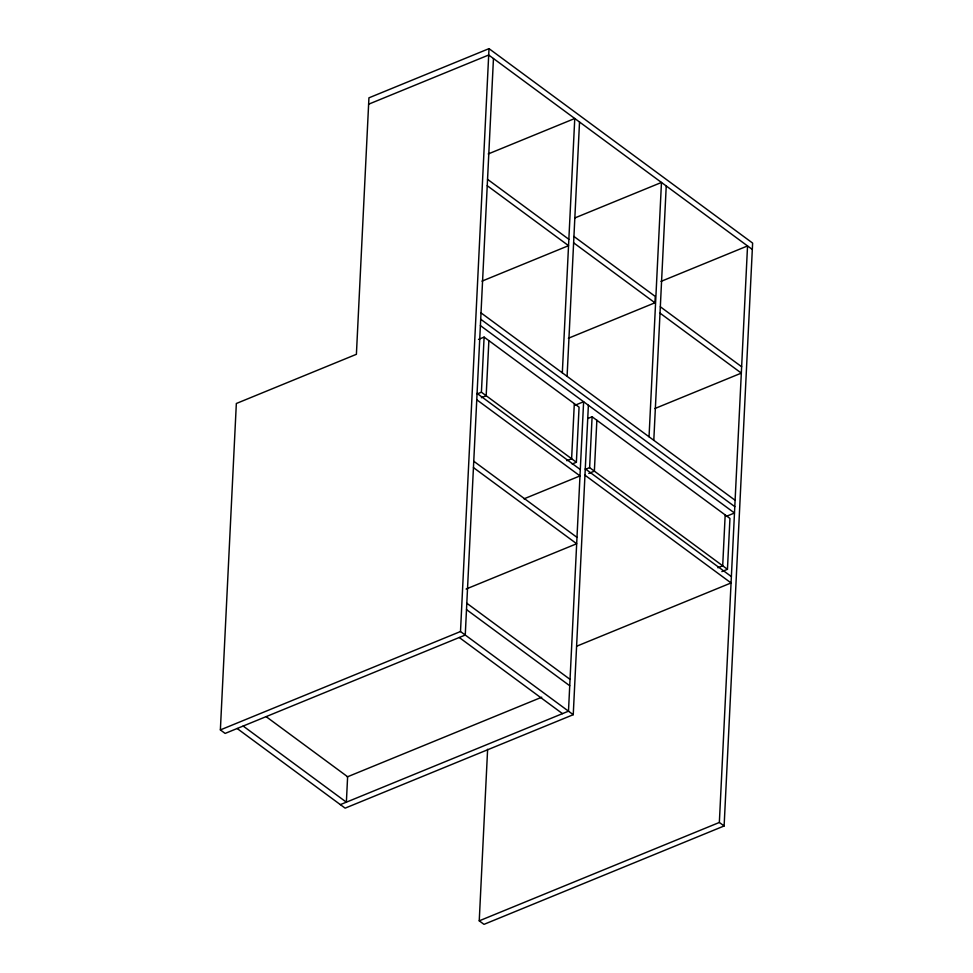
<?xml version="1.0" encoding="UTF-8"?>
<svg xmlns="http://www.w3.org/2000/svg" width="973" height="973" viewBox="0 0 973 973"><rect width="100%" height="100%" fill="white"/><g stroke="black" fill="none" stroke-linecap="round" stroke-linejoin="round"><path stroke-width="1.46" d="M493.457 58.526L465.252 635.041L225.14 733.423L220.372 729.908L236.342 403.491L356.398 354.306L368.937 97.835L489.005 48.65L752.628 243.092L724.119 825.968L483.995 924.35L479.239 920.835L487.619 749.283M237.144 728.497L345.135 808.149L573.243 714.693L460.497 631.526L489.005 48.65M572.185 463.987L576.381 462.26L481.416 392.216L484.104 337.108L478.509 339.407M488.872 340.623L486.172 395.731L481.38 397.702M562.321 372.841L574.763 118.499L488.215 153.953M567.089 376.356L579.531 122.014M574.313 403.637L571.613 458.745L566.809 460.716M576.381 462.26L579.069 407.152L484.104 337.108M573.243 714.693L588.385 405.242M721.857 571.601L727.451 569.302L589.614 467.636L592.095 416.76L587.899 418.487M596.863 420.275L594.369 471.139L588.774 473.437M568.378 338.263L654.926 302.798L655.243 296.437L573.936 236.463M649.04 436.792L661.47 182.45L574.921 217.916M653.795 440.307L666.237 185.965M725.177 514.924L722.696 565.787L717.892 567.758M727.451 569.302L729.945 518.439L592.095 416.76M724.119 825.968L719.351 822.453L747.544 245.938L660.995 281.404M368.633 104.196L488.689 55.011L752.311 249.453M481.988 281.136L568.548 245.67L487.23 185.697M477.208 393.943L481.416 392.216M575.225 405.169L583.618 401.727L568.487 711.178L340.368 804.635M654.78 408.575L741.329 373.109L660.022 313.136M585.405 469.351L589.614 467.636M524.009 498.845L579.993 475.906L476.77 399.769M466.116 589.03L576.673 543.737L473.45 467.599M726.211 516.395L734.481 513.002L480.394 325.59M220.372 729.908L460.497 631.526M577.123 646.023L731.064 582.949L584.968 475.189M347.215 776.916L541.742 697.215M479.239 920.835L719.351 822.453M487.546 179.336L568.852 239.309M573.62 242.824L654.926 302.798M660.326 306.775L741.645 366.748M481.015 312.868L735.114 500.28M480.698 319.229L734.797 506.641M585.272 468.828L731.38 576.588M477.074 393.408L580.297 469.545M473.754 461.238L576.989 537.376M466.809 603.248L570.044 679.385M466.505 609.609L569.728 685.746M459.256 637.497L562.479 713.635M266.249 716.736L347.616 776.746L346.376 802.178L243.153 726.04"/></g></svg>
